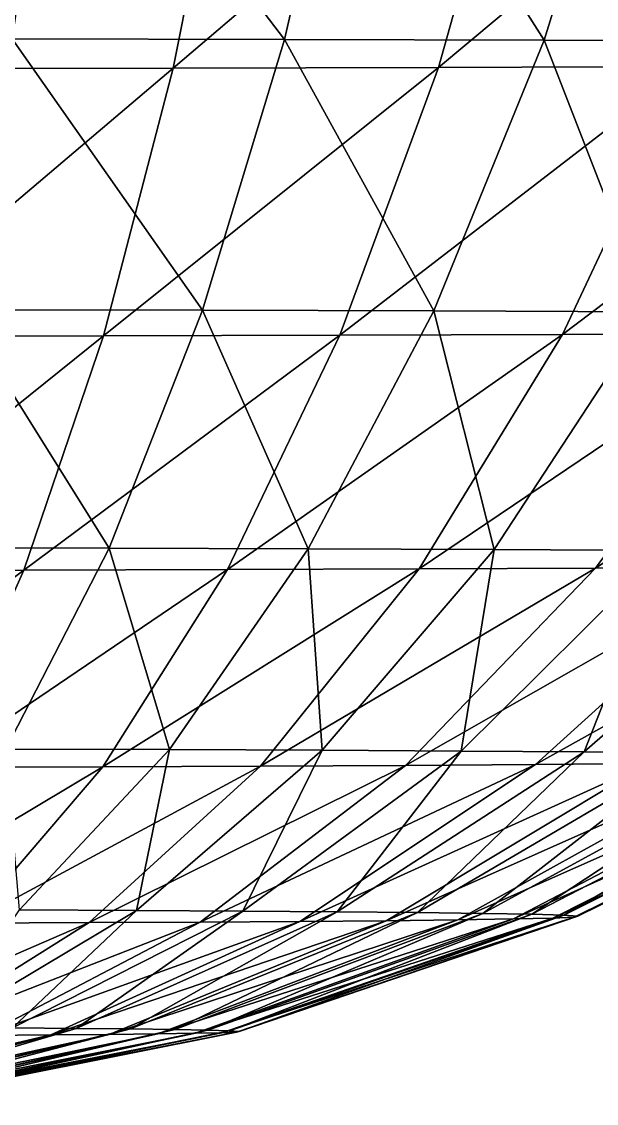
# Model space of a CAD drawing. Header units: metres. Extents: x -186 to 389, y -250 to 250.
# Drawn here: x 144.8 to 197.3, y -248 to -149.3 of the extents above; entities that cross this region are included whole.
import ezdxf

# ---------------------------------------------------------------- set-up
doc = ezdxf.new("R2010")
doc.units = ezdxf.units.M

msp = doc.modelspace()

# ---------------------------------------------------------------- linework, layer by layer
for points in [[(147.96661, -123.52305, -394.2242), (143.9415, -150.8364, -411.75052), (119.99878, -123.49195, -389.76968), (119.99888, -123.49185, -389.7696)], [(168.81058, -150.88799, -419.1405), (143.9415, -150.8364, -411.75052), (147.96661, -123.52305, -394.2242), (147.96672, -123.52295, -394.22412)], [(175.11372, -123.57936, -402.29114), (168.81058, -150.88799, -419.1405), (147.96661, -123.52305, -394.2242), (147.96672, -123.52295, -394.22412)], [(192.5023, -150.9618, -429.71323), (168.81058, -150.88799, -419.1405), (175.11372, -123.57936, -402.29114), (175.11383, -123.57926, -402.29105)], [(200.97562, -123.659935, -413.83237), (192.5023, -150.9618, -429.71323), (175.11372, -123.57936, -402.29114), (175.11383, -123.57926, -402.29105)], [(214.61128, -151.05658, -443.28784), (192.5023, -150.9618, -429.71323), (200.97562, -123.659935, -413.83237), (200.97572, -123.659836, -413.83228)], [(164.02277, -126.440865, -812.1639), (158.65031, -153.50937, -794.61896), (190.47092, -126.37017, -802.0381), (190.47102, -126.37007, -802.03796)], [(158.65031, -153.50937, -794.61896), (182.87907, -153.44461, -785.3429), (190.47092, -126.37017, -802.0381), (190.47102, -126.37007, -802.03796)], [(190.47092, -126.37017, -802.0381), (182.87907, -153.44461, -785.3429), (215.37115, -126.27598, -788.54675), (215.37126, -126.27588, -788.54663)], [(182.87907, -153.44461, -785.3429), (205.68987, -153.35834, -772.9837), (215.37115, -126.27598, -788.54675), (215.37126, -126.27588, -788.54663)], [(136.47906, -126.48685, -818.751), (133.41795, -153.5515, -800.6533), (164.02277, -126.440865, -812.1639), (164.02287, -126.440765, -812.16376)], [(133.41795, -153.5515, -800.6533), (158.65031, -153.50937, -794.61896), (164.02277, -126.440865, -812.1639), (164.02287, -126.440765, -812.16376)], [(161.3301, -175.61491, -439.1908), (139.16457, -175.56894, -432.6042), (143.9415, -150.8364, -411.75052), (143.9416, -150.83629, -411.75043)], [(168.81058, -150.88799, -419.1405), (161.3301, -175.61491, -439.1908), (143.9415, -150.8364, -411.75052), (143.9416, -150.83629, -411.75043)], [(182.44623, -175.6807, -448.61414), (161.3301, -175.61491, -439.1908), (168.81058, -150.88799, -419.1405), (168.81068, -150.88788, -419.1404)], [(192.5023, -150.9618, -429.71323), (182.44623, -175.6807, -448.61414), (168.81058, -150.88799, -419.1405), (168.81068, -150.88788, -419.1404)], [(202.15173, -175.76517, -460.71304), (182.44623, -175.6807, -448.61414), (192.5023, -150.9618, -429.71323), (192.50241, -150.9617, -429.71313)], [(214.61128, -151.05658, -443.28784), (202.15173, -175.76517, -460.71304), (192.5023, -150.9618, -429.71323), (192.50241, -150.9617, -429.71313)], [(133.41795, -153.5515, -800.6533), (129.78503, -177.98886, -779.22876), (158.65031, -153.50937, -794.61896), (158.65042, -153.50926, -794.61884)], [(129.78503, -177.98886, -779.22876), (152.27437, -177.95132, -773.85046), (158.65031, -153.50937, -794.61896), (158.65042, -153.50926, -794.61884)], [(158.65031, -153.50937, -794.61896), (152.27437, -177.95132, -773.85046), (182.87907, -153.44461, -785.3429), (182.87918, -153.4445, -785.3428)], [(152.27437, -177.95132, -773.85046), (173.86919, -177.8936, -765.58276), (182.87907, -153.44461, -785.3429), (182.87918, -153.4445, -785.3428)], [(182.87907, -153.44461, -785.3429), (173.86919, -177.8936, -765.58276), (205.68987, -153.35834, -772.9837), (205.68997, -153.35823, -772.9836)], [(173.86919, -177.8936, -765.58276), (194.20016, -177.81668, -754.5672), (205.68987, -153.35834, -772.9837), (205.68997, -153.35823, -772.9836)], [(205.68987, -153.35834, -772.9837), (194.20016, -177.81668, -754.5672), (226.69217, -153.252, -757.753), (226.69228, -153.25189, -757.75287)], [(194.20016, -177.81668, -754.5672), (212.91928, -177.72192, -740.9922), (226.69217, -153.252, -757.753), (226.69228, -153.25189, -757.75287)], [(152.80023, -197.337, -462.09894), (133.7175, -197.29742, -456.4284), (139.16457, -175.56894, -432.6042), (139.16467, -175.56883, -432.6041)], [(161.3301, -175.61491, -439.1908), (152.80023, -197.337, -462.09894), (139.16457, -175.56894, -432.6042), (139.16467, -175.56883, -432.6041)], [(170.9795, -197.39365, -470.21167), (152.80023, -197.337, -462.09894), (161.3301, -175.61491, -439.1908), (161.3302, -175.6148, -439.1907)], [(182.44623, -175.6807, -448.61414), (170.9795, -197.39365, -470.21167), (161.3301, -175.61491, -439.1908), (161.3302, -175.6148, -439.1907)], [(187.94434, -197.46637, -480.62787), (170.9795, -197.39365, -470.21167), (182.44623, -175.6807, -448.61414), (182.44633, -175.68059, -448.61404)], [(202.15173, -175.76517, -460.71304), (187.94434, -197.46637, -480.62787), (182.44623, -175.6807, -448.61414), (182.44633, -175.68059, -448.61404)], [(203.40439, -197.55392, -493.16922), (187.94434, -197.46637, -480.62787), (202.15173, -175.76517, -460.71304), (202.15184, -175.76506, -460.71295)], [(194.20016, -177.81668, -754.5672), (181.0987, -199.23256, -733.61237), (212.91928, -177.72192, -740.9922), (212.91939, -177.72182, -740.99207)], [(181.0987, -199.23256, -733.61237), (197.21432, -199.15097, -721.9254), (212.91928, -177.72192, -740.9922), (212.91939, -177.72182, -740.99207)], [(212.91928, -177.72192, -740.9922), (197.21432, -199.15097, -721.9254), (229.70636, -177.6109, -725.0901), (229.70647, -177.6108, -725.08997)], [(197.21432, -199.15097, -721.9254), (211.66663, -199.05539, -708.235), (229.70636, -177.6109, -725.0901), (229.70647, -177.6108, -725.08997)], [(129.78503, -177.98886, -779.22876), (125.64249, -199.38078, -754.844), (152.27437, -177.95132, -773.85046), (152.27448, -177.95122, -773.85034)], [(125.64249, -199.38078, -754.844), (145.00398, -199.34846, -750.2137), (152.27437, -177.95132, -773.85046), (152.27448, -177.95122, -773.85034)], [(152.27437, -177.95132, -773.85046), (145.00398, -199.34846, -750.2137), (173.86919, -177.8936, -765.58276), (173.8693, -177.8935, -765.58264)], [(145.00398, -199.34846, -750.2137), (163.59537, -199.29877, -743.09595), (173.86919, -177.8936, -765.58276), (173.8693, -177.8935, -765.58264)], [(173.86919, -177.8936, -765.58276), (163.59537, -199.29877, -743.09595), (194.20016, -177.81668, -754.5672), (194.20027, -177.81657, -754.5671)], [(163.59537, -199.29877, -743.09595), (181.0987, -199.23256, -733.61237), (194.20016, -177.81668, -754.5672), (194.20027, -177.81657, -754.5671)], [(152.80023, -197.337, -462.09894), (143.36693, -215.68262, -487.47302), (133.7175, -197.29742, -456.4284), (133.7176, -197.29732, -456.4283)], [(158.29831, -215.72914, -494.13635), (143.36693, -215.68262, -487.47302), (152.80023, -197.337, -462.09894), (152.80034, -197.3369, -462.09885)], [(170.9795, -197.39365, -470.21167), (158.29831, -215.72914, -494.13635), (152.80023, -197.337, -462.09894), (152.80034, -197.3369, -462.09885)], [(172.2322, -215.78886, -502.69156), (158.29831, -215.72914, -494.13635), (170.9795, -197.39365, -470.21167), (170.97961, -197.39354, -470.21158)], [(187.94434, -197.46637, -480.62787), (172.2322, -215.78886, -502.69156), (170.9795, -197.39365, -470.21167), (170.97961, -197.39354, -470.21158)], [(184.93015, -215.86078, -512.99225), (172.2322, -215.78886, -502.69156), (187.94434, -197.46637, -480.62787), (187.94444, -197.46626, -480.62778)], [(203.40439, -197.55392, -493.16922), (184.93015, -215.86078, -512.99225), (187.94434, -197.46637, -480.62787), (187.94444, -197.46626, -480.62778)], [(196.17493, -215.94365, -524.86224), (184.93015, -215.86078, -512.99225), (203.40439, -197.55392, -493.16922), (203.4045, -197.55382, -493.16913)], [(217.09517, -197.65482, -507.62115), (196.17493, -215.94365, -524.86224), (203.40439, -197.55392, -493.16922), (203.4045, -197.55382, -493.16913)], [(205.77414, -216.03606, -538.0984), (196.17493, -215.94365, -524.86224), (217.09517, -197.65482, -507.62115), (217.09528, -197.65471, -507.62106)], [(125.64249, -199.38078, -754.844), (121.06121, -217.36125, -727.91626), (145.00398, -199.34846, -750.2137), (145.00409, -199.34836, -750.21356)], [(121.06121, -217.36125, -727.91626), (136.96356, -217.3347, -724.11316), (145.00398, -199.34846, -750.2137), (145.00409, -199.34836, -750.21356)], [(145.00398, -199.34846, -750.2137), (136.96356, -217.3347, -724.11316), (163.59537, -199.29877, -743.09595), (163.59547, -199.29866, -743.0958)], [(136.96356, -217.3347, -724.11316), (152.23341, -217.29388, -718.267), (163.59537, -199.29877, -743.09595), (163.59547, -199.29866, -743.0958)], [(163.59537, -199.29877, -743.09595), (152.23341, -217.29388, -718.267), (181.0987, -199.23256, -733.61237), (181.0988, -199.23245, -733.61224)], [(152.23341, -217.29388, -718.267), (166.60957, -217.2395, -710.47784), (181.0987, -199.23256, -733.61237), (181.0988, -199.23245, -733.61224)], [(181.0987, -199.23256, -733.61237), (166.60957, -217.2395, -710.47784), (197.21432, -199.15097, -721.9254), (197.21443, -199.15086, -721.9253)], [(166.60957, -217.2395, -710.47784), (179.846, -217.17249, -700.8789), (197.21432, -199.15097, -721.9254), (197.21443, -199.15086, -721.9253)], [(197.21432, -199.15097, -721.9254), (179.846, -217.17249, -700.8789), (211.66663, -199.05539, -708.235), (211.66673, -199.05528, -708.23486)], [(179.846, -217.17249, -700.8789), (191.71628, -217.094, -689.63434), (211.66663, -199.05539, -708.235), (211.66673, -199.05528, -708.23486)], [(211.66663, -199.05539, -708.235), (191.71625, -217.094, -689.6344), (224.20828, -198.94745, -692.7753), (224.20839, -198.94734, -692.7752)], [(191.71625, -217.094, -689.6344), (202.01721, -217.00534, -676.9367), (224.20828, -198.94745, -692.7753), (224.20839, -198.94734, -692.7752)], [(158.29831, -215.72914, -494.13635), (144.61957, -230.37347, -519.97876), (143.36693, -215.68262, -487.47302), (143.36703, -215.68251, -487.47293)], [(155.28409, -230.41917, -526.5267), (144.61957, -230.37347, -519.97876), (158.29831, -215.72914, -494.13635), (158.29842, -215.72903, -494.13626)], [(172.2322, -215.78886, -502.69156), (155.28409, -230.41917, -526.5267), (158.29831, -215.72914, -494.13635), (158.29842, -215.72903, -494.13626)], [(165.00269, -230.47421, -534.41046), (155.28409, -230.41917, -526.5267), (172.2322, -215.78886, -502.69156), (172.2323, -215.78876, -502.69147)], [(184.93015, -215.86078, -512.99225), (165.00269, -230.47421, -534.41046), (172.2322, -215.78886, -502.69156), (172.2323, -215.78876, -502.69147)], [(173.60907, -230.53764, -543.49536), (165.00269, -230.47421, -534.41046), (184.93015, -215.86078, -512.99225), (184.93025, -215.86067, -512.9921)], [(196.17493, -215.94365, -524.86224), (173.60907, -230.53764, -543.49536), (184.93015, -215.86078, -512.99225), (184.93025, -215.86067, -512.9921)], [(180.95598, -230.60837, -553.62585), (173.60907, -230.53764, -543.49536), (196.17493, -215.94365, -524.86224), (196.17503, -215.94354, -524.8621)], [(205.77414, -216.03606, -538.0984), (180.95598, -230.60837, -553.62585), (196.17493, -215.94365, -524.86224), (196.17503, -215.94354, -524.8621)], [(186.91771, -230.68518, -564.6286), (180.95598, -230.60837, -553.62585), (205.77414, -216.03606, -538.0984), (205.77425, -216.03595, -538.09827)], [(213.56352, -216.13641, -552.4741), (186.91771, -230.68518, -564.6286), (205.77414, -216.03606, -538.0984), (205.77425, -216.03595, -538.09827)], [(191.39226, -230.76677, -576.31537), (186.91771, -230.68518, -564.6286), (213.56352, -216.13641, -552.4741), (213.56363, -216.1363, -552.474)], [(219.40979, -216.24303, -567.74365), (191.39226, -230.76677, -576.31537), (213.56352, -216.13641, -552.4741), (213.56363, -216.1363, -552.474)], [(194.30305, -230.85175, -588.48615), (191.39226, -230.76677, -576.31537), (219.40979, -216.24303, -567.74365), (219.4099, -216.24292, -567.7435)], [(223.21294, -216.35403, -583.64557), (194.30305, -230.85175, -588.48615), (219.40979, -216.24303, -567.74365), (219.4099, -216.24292, -567.7435)], [(152.23341, -217.29388, -718.267), (139.9777, -231.57106, -691.5209), (166.60957, -217.2395, -710.47784), (166.60968, -217.2394, -710.4777)], [(139.9777, -231.57106, -691.5209), (150.98074, -231.52945, -685.5593), (166.60957, -217.2395, -710.47784), (166.60968, -217.2394, -710.4777)], [(166.60957, -217.2395, -710.47784), (150.98074, -231.52945, -685.5593), (179.846, -217.17249, -700.8789), (179.8461, -217.17238, -700.8788)], [(150.98074, -231.52945, -685.5593), (161.11145, -231.47816, -678.2126), (179.846, -217.17249, -700.8789), (179.8461, -217.17238, -700.8788)], [(179.846, -217.17249, -700.8789), (161.11145, -231.47816, -678.2126), (191.71628, -217.094, -689.63434), (191.71638, -217.09389, -689.6342)], [(161.11145, -231.47816, -678.2126), (170.19656, -231.41808, -669.6064), (191.71628, -217.094, -689.63434), (191.71638, -217.09389, -689.6342)], [(191.71625, -217.094, -689.6344), (170.19655, -231.41808, -669.60645), (202.01721, -217.00534, -676.9367), (202.01732, -217.00523, -676.9366)], [(170.19655, -231.41808, -669.60645), (178.08055, -231.35023, -659.88806), (202.01721, -217.00534, -676.9367), (202.01732, -217.00523, -676.9366)], [(202.01721, -217.00534, -676.9367), (178.08055, -231.35023, -659.88806), (210.57263, -216.90805, -663.0032), (210.57274, -216.90794, -663.00305)], [(178.08055, -231.35023, -659.88806), (184.6286, -231.27579, -649.2238), (210.57263, -216.90805, -663.0032), (210.57274, -216.90794, -663.00305)], [(210.57263, -216.90805, -663.0032), (184.6286, -231.27579, -649.2238), (217.23615, -216.80383, -648.07214), (217.23625, -216.80373, -648.072)], [(184.6286, -231.27579, -649.2238), (189.7286, -231.196, -637.7961), (217.23615, -216.80383, -648.07214), (217.23625, -216.80373, -648.072)], [(217.23615, -216.80383, -648.07214), (189.7286, -231.196, -637.7961), (221.89368, -216.69441, -632.3992), (221.89378, -216.6943, -632.39905)], [(189.7286, -231.196, -637.7961), (193.29333, -231.11226, -625.80054), (221.89368, -216.69441, -632.3992), (221.89378, -216.6943, -632.39905)], [(221.89368, -216.69441, -632.3992), (193.29333, -231.11226, -625.80054), (224.46559, -216.58168, -616.2523), (224.4657, -216.58157, -616.2522)], [(193.29333, -231.11226, -625.80054), (195.2618, -231.02599, -613.44226), (224.46559, -216.58168, -616.2523), (224.4657, -216.58157, -616.2522)], [(195.6003, -230.93864, -600.9328), (194.30305, -230.85175, -588.48615), (223.21294, -216.35403, -583.64557), (223.21304, -216.35393, -583.64545)], [(224.46559, -216.58168, -616.2523), (195.2618, -231.02599, -613.44226), (224.90787, -216.46756, -599.9079), (224.90797, -216.46745, -599.9078)], [(195.2618, -231.02599, -613.44226), (195.6003, -230.93864, -600.9328), (224.90787, -216.46756, -599.9079), (224.90797, -216.46745, -599.9078)], [(224.90787, -216.46756, -599.9079), (195.6003, -230.93864, -600.9328), (223.21294, -216.35403, -583.64557), (223.21304, -216.35393, -583.64545)], [(136.96356, -217.3347, -724.11316), (128.29068, -231.60231, -695.99536), (152.23341, -217.29388, -718.267), (152.23352, -217.29378, -718.2669)], [(128.29068, -231.60231, -695.99536), (139.9777, -231.57106, -691.5209), (152.23341, -217.29388, -718.267), (152.23352, -217.29378, -718.2669)], [(155.28409, -230.41917, -526.5267), (137.3901, -241.10692, -551.7252), (144.61957, -230.37347, -519.97876), (144.61967, -230.37337, -519.97864)], [(143.96306, -241.14413, -557.0573), (137.3901, -241.10692, -551.7252), (155.28409, -230.41917, -526.5267), (155.2842, -230.41907, -526.52655)], [(165.00269, -230.47421, -534.41046), (143.96306, -241.14413, -557.0573), (155.28409, -230.41917, -526.5267), (155.2842, -230.41907, -526.52655)], [(149.78378, -241.18703, -563.2016), (143.96306, -241.14413, -557.0573), (165.00269, -230.47421, -534.41046), (165.00279, -230.4741, -534.41034)], [(173.60907, -230.53764, -543.49536), (149.78378, -241.18703, -563.2016), (165.00269, -230.47421, -534.41046), (165.00279, -230.4741, -534.41034)], [(154.75269, -241.23486, -570.05316), (149.78378, -241.18703, -563.2016), (173.60907, -230.53764, -543.49536), (173.60918, -230.53754, -543.49524)], [(180.95598, -230.60837, -553.62585), (154.75269, -241.23486, -570.05316), (173.60907, -230.53764, -543.49536), (173.60918, -230.53754, -543.49524)], [(158.78477, -241.2868, -577.4946), (154.75269, -241.23486, -570.05316), (180.95598, -230.60837, -553.62585), (180.95609, -230.60826, -553.62573)], [(186.91771, -230.68518, -564.6286), (158.78477, -241.2868, -577.4946), (180.95598, -230.60837, -553.62585), (180.95609, -230.60826, -553.62573)], [(161.81102, -241.342, -585.3987), (158.78477, -241.2868, -577.4946), (186.91771, -230.68518, -564.6286), (186.91782, -230.68507, -564.6285)], [(189.7286, -231.196, -637.7961), (160.68585, -241.6323, -626.97974), (193.29333, -231.11226, -625.80054), (193.29344, -231.11215, -625.8004)], [(160.68585, -241.6323, -626.97974), (163.09677, -241.57564, -618.8668), (193.29333, -231.11226, -625.80054), (193.29344, -231.11215, -625.8004)], [(191.39226, -230.76677, -576.31537), (161.81102, -241.342, -585.3987), (186.91771, -230.68518, -564.6286), (186.91782, -230.68507, -564.6285)], [(163.77966, -241.39946, -593.6301), (161.81102, -241.342, -585.3987), (191.39226, -230.76677, -576.31537), (191.39236, -230.76666, -576.31525)], [(193.29333, -231.11226, -625.80054), (163.09677, -241.57564, -618.8668), (195.2618, -231.02599, -613.44226), (195.2619, -231.02588, -613.44214)], [(163.09677, -241.57564, -618.8668), (164.4281, -241.5173, -610.5086), (195.2618, -231.02599, -613.44226), (195.2619, -231.02588, -613.44214)], [(194.30305, -230.85175, -588.48615), (163.77966, -241.39946, -593.6301), (191.39226, -230.76677, -576.31537), (191.39236, -230.76666, -576.31525)], [(164.65704, -241.45824, -602.0481), (163.77966, -241.39946, -593.6301), (194.30305, -230.85175, -588.48615), (194.30316, -230.85164, -588.486)], [(195.2618, -231.02599, -613.44226), (164.4281, -241.5173, -610.5086), (195.6003, -230.93864, -600.9328), (195.6004, -230.93854, -600.9327)], [(164.4281, -241.5173, -610.5086), (164.65704, -241.45824, -602.0481), (195.6003, -230.93864, -600.9328), (195.6004, -230.93854, -600.9327)], [(195.6003, -230.93864, -600.9328), (164.65704, -241.45824, -602.0481), (194.30305, -230.85175, -588.48615), (194.30316, -230.85164, -588.486)], [(139.9777, -231.57106, -691.5209), (127.03799, -241.88596, -663.31525), (150.98074, -231.52945, -685.5593), (150.98085, -231.52934, -685.5592)], [(127.03799, -241.88596, -663.31525), (134.47964, -241.85782, -659.28326), (150.98074, -231.52945, -685.5593), (150.98085, -231.52934, -685.5592)], [(150.98074, -231.52945, -685.5593), (134.47964, -241.85782, -659.28326), (161.11145, -231.47816, -678.2126), (161.11156, -231.47806, -678.21246)], [(134.47964, -241.85782, -659.28326), (141.33131, -241.82312, -654.3145), (161.11145, -231.47816, -678.2126), (161.11156, -231.47806, -678.21246)], [(161.11145, -231.47816, -678.2126), (141.33131, -241.82312, -654.3145), (170.19656, -231.41808, -669.6064), (170.19667, -231.41797, -669.60626)], [(141.33131, -241.82312, -654.3145), (147.47581, -241.78249, -648.4939), (170.19656, -231.41808, -669.6064), (170.19667, -231.41797, -669.60626)], [(170.19655, -231.41808, -669.60645), (147.4758, -241.78249, -648.4939), (178.08055, -231.35023, -659.88806), (178.08066, -231.35013, -659.88794)], [(147.4758, -241.78249, -648.4939), (152.80797, -241.7366, -641.92114), (178.08055, -231.35023, -659.88806), (178.08066, -231.35013, -659.88794)], [(178.08055, -231.35023, -659.88806), (152.80797, -241.7366, -641.92114), (184.6286, -231.27579, -649.2238), (184.62871, -231.27568, -649.2237)], [(152.80797, -241.7366, -641.92114), (157.23657, -241.68625, -634.7086), (184.6286, -231.27579, -649.2238), (184.62871, -231.27568, -649.2237)], [(184.6286, -231.27579, -649.2238), (157.23657, -241.68625, -634.7086), (189.7286, -231.196, -637.7961), (189.72871, -231.19589, -637.79596)], [(157.23657, -241.68625, -634.7086), (160.68585, -241.6323, -626.97974), (189.7286, -231.196, -637.7961), (189.72871, -231.19589, -637.79596)], [(141.33131, -241.82312, -654.3145), (120.84397, -248.03046, -629.59344), (147.47581, -241.78249, -648.4939), (147.47592, -241.78238, -648.4938)], [(120.84397, -248.03046, -629.59344), (123.942726, -248.00996, -626.658), (147.47581, -241.78249, -648.4939), (147.47592, -241.78238, -648.4938)], [(147.4758, -241.78249, -648.4939), (123.942726, -248.00996, -626.658), (152.80797, -241.7366, -641.92114), (152.80807, -241.7365, -641.921)], [(123.942726, -248.00996, -626.658), (126.63181, -247.98682, -623.3433), (152.80797, -241.7366, -641.92114), (152.80807, -241.7365, -641.921)], [(149.78378, -241.18703, -563.2016), (125.106674, -247.70966, -583.6439), (143.96306, -241.14413, -557.0573), (143.96317, -241.14403, -557.0572)], [(127.612564, -247.73378, -587.09924), (125.106674, -247.70966, -583.6439), (149.78378, -241.18703, -563.2016), (149.78389, -241.18692, -563.2015)], [(152.80797, -241.7366, -641.92114), (126.63181, -247.98682, -623.3433), (157.23657, -241.68625, -634.7086), (157.23668, -241.68614, -634.7085)], [(126.63181, -247.98682, -623.3433), (128.86522, -247.96143, -619.70593), (157.23657, -241.68625, -634.7086), (157.23668, -241.68614, -634.7085)], [(154.75269, -241.23486, -570.05316), (127.612564, -247.73378, -587.09924), (149.78378, -241.18703, -563.2016), (149.78389, -241.18692, -563.2015)], [(129.646, -247.75998, -590.8521), (127.612564, -247.73378, -587.09924), (154.75269, -241.23486, -570.05316), (154.75279, -241.23476, -570.05304)], [(157.23657, -241.68625, -634.7086), (128.86522, -247.96143, -619.70593), (160.68585, -241.6323, -626.97974), (160.68596, -241.63219, -626.9796)], [(128.86522, -247.96143, -619.70593), (130.60474, -247.93422, -615.80817), (160.68585, -241.6323, -626.97974), (160.68596, -241.63219, -626.9796)], [(158.78477, -241.2868, -577.4946), (129.646, -247.75998, -590.8521), (154.75269, -241.23486, -570.05316), (154.75279, -241.23476, -570.05304)], [(131.17218, -247.78781, -594.8382), (129.646, -247.75998, -590.8521), (158.78477, -241.2868, -577.4946), (158.78488, -241.2867, -577.4945)], [(160.68585, -241.6323, -626.97974), (130.60474, -247.93422, -615.80817), (163.09677, -241.57564, -618.8668), (163.09688, -241.57553, -618.8667)], [(130.60474, -247.93422, -615.80817), (131.8206, -247.90565, -611.7167), (163.09677, -241.57564, -618.8668), (163.09688, -241.57553, -618.8667)], [(161.81102, -241.342, -585.3987), (131.17218, -247.78781, -594.8382), (158.78477, -241.2868, -577.4946), (158.78488, -241.2867, -577.4945)], [(132.16501, -247.81679, -598.98944), (131.17218, -247.78781, -594.8382), (161.81102, -241.342, -585.3987), (161.81113, -241.34189, -585.39856)], [(163.09677, -241.57564, -618.8668), (131.8206, -247.90565, -611.7167), (164.4281, -241.5173, -610.5086), (164.4282, -241.5172, -610.5085)], [(131.8206, -247.90565, -611.7167), (132.492, -247.87622, -607.5015), (164.4281, -241.5173, -610.5086), (164.4282, -241.5172, -610.5085)], [(163.77966, -241.39946, -593.6301), (132.16501, -247.81679, -598.98944), (161.81102, -241.342, -585.3987), (161.81113, -241.34189, -585.39856)], [(132.60747, -247.84644, -603.23474), (132.16501, -247.81679, -598.98944), (163.77966, -241.39946, -593.6301), (163.77977, -241.39935, -593.63)], [(164.4281, -241.5173, -610.5086), (132.492, -247.87622, -607.5015), (164.65704, -241.45824, -602.0481), (164.65715, -241.45813, -602.048)], [(132.492, -247.87622, -607.5015), (132.60747, -247.84644, -603.23474), (164.65704, -241.45824, -602.0481), (164.65715, -241.45813, -602.048)], [(164.65704, -241.45824, -602.0481), (132.60747, -247.84644, -603.23474), (163.77966, -241.39946, -593.6301), (163.77977, -241.39935, -593.63)]]:
    msp.add_3dface(points)

doc.saveas('drawing.dxf')
